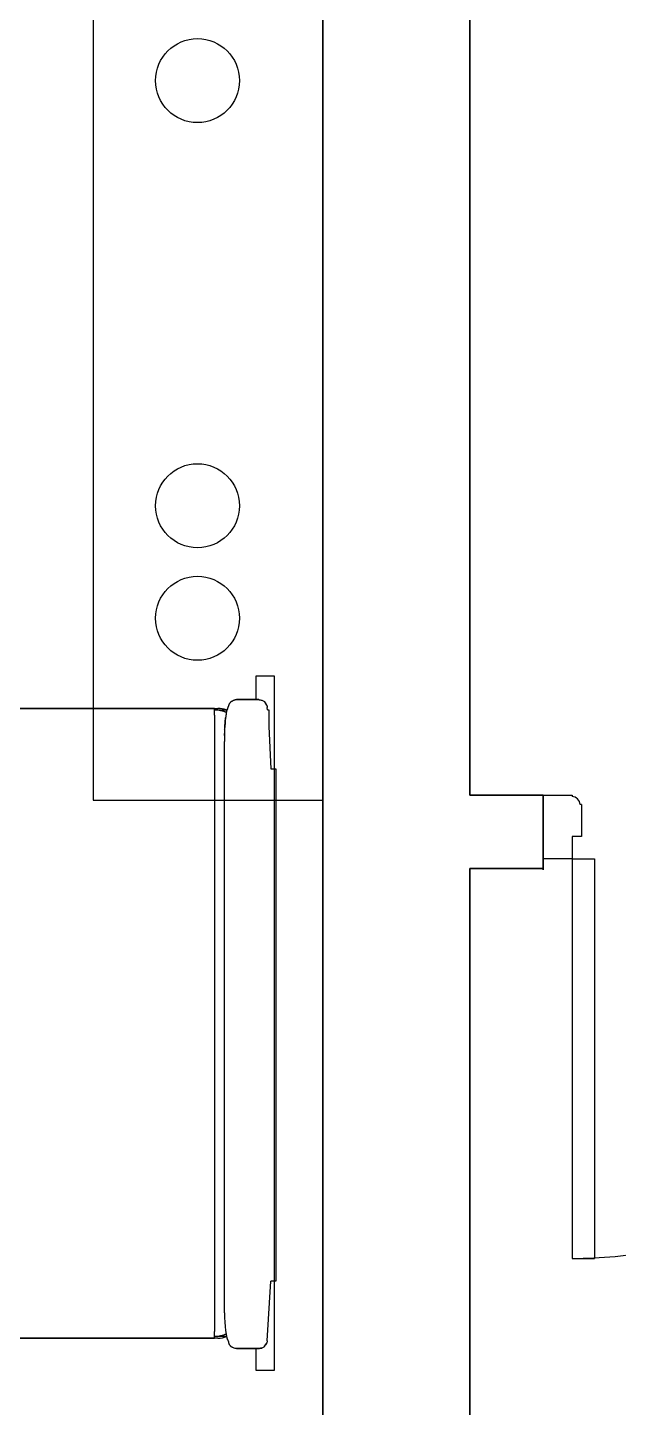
# Model space of a CAD drawing. Extents: x 2733443 to 3206532, y -1516114 to -1264405.
# Drawn here: x 3024201 to 3025126, y -1501206 to -1499048 of the extents above; entities that cross this region are included whole.
import ezdxf

# ---------------------------------------------------------------- set-up
doc = ezdxf.new("R2010")
doc.units = 0
doc.header["$MEASUREMENT"] = 0
doc.linetypes.add('1', pattern=[0, 0, 0])
doc.layers.get('0').update_dxf_attribs({"color": 250, "linetype": '1'})
doc.layers.add('DOOR', color=40, linetype='Continuous')
doc.layers.add('furniture', color=33, linetype='Continuous')
doc.layers.add('WALL', color=7, linetype='1', lineweight=35)

# ---------------------------------------------------------------- blocks, each defined once
blk = doc.blocks.new('750')
at = {"layer": 'DOOR'}
for p, q in [((-50, 705), (-47.5, 705)), ((-35, 690), (-35, 692.5)), ((50, 45), (50, 80)), ((50, 80), (675, 80)), ((675, 45), (675, 80)), ((-50, 45), (-47.5, 45)), ((-35, 60), (-35, 57.5)), ((50, 45), (675, 45))]:
    blk.add_line(p, q, dxfattribs=at)
for points in [[(15, 690), (15, 705), (50, 705), (50, 750), (-50, 750), (-50, 705)], [(-35, 690), (15, 690)], [(15, 60), (15, 45), (50, 45), (50, 0), (-50, 0), (-50, 45)], [(-35, 60), (15, 60)]]:
    blk.add_lwpolyline(points, dxfattribs=at)
for centre, start, end in [((-35, 705), 180, 270), ((-35, 45), 90, 180)]:
    blk.add_arc(centre, 12.5, start, end, dxfattribs=at)
at = {"layer": 'DOOR', "color": 145}
blk.add_arc((15, 45), 660, 0, 90, dxfattribs=at)
blk = doc.blocks.new('EQUIPMENT')
at = {"layer": 'furniture', "lineweight": -3}
for p, q in [((-7289.9, 3446.8), (-7289.9, 1906.8)), ((-7289.9, 1906.8), (-6929.9, 1906.8))]:
    blk.add_line(p, q, dxfattribs=at)
at = {"layer": 'furniture'}
for p, q in [((-7034.9, 2100.8), (-7034.9, 2064.2)), ((-7006, 2100.8), (-7034.9, 2100.8)), ((-7006, 1015.4), (-7006, 2100.8)), ((-8908.5, 2050.6), (-7094.4, 2050.6)), ((-7784.2, 2051.1), (-7099.7, 2051.1)), ((-7099.7, 2040.2), (-7099.7, 2051.1)), ((-7077.4, 2055.9), (-7079.4, 2050.2)), ((-7021.8, 2061.1), (-7019.8, 2058.7)), ((-7017.9, 2055.6), (-7019.8, 2058.7)), ((-7019, 2057.7), (-7019.4, 2058.1)), ((-7016.9, 2048.4), (-7017.2, 2052)), ((-7099.2, 2048.4), (-7099.7, 2048.4)), ((-7099.7, 2040.2), (-7099.7, 1075.8)), ((-7099.2, 2048.4), (-7080.1, 2048.4)), ((-7079.4, 2050.2), (-7080.5, 2047.4)), ((-7016.9, 2048.4), (-7014.7, 2048.4)), ((-7014.7, 2048.4), (-7014.7, 2022.1)), ((-7083.9, 2018), (-7084.1, 2010.6)), ((-7083.7, 2017.1), (-7083.9, 2018)), ((-7014.7, 2022.1), (-7011.5, 1955.9)), ((-7084.2, 1105), (-7084.3, 1998.8)), ((-7011.5, 1955.9), (-7003.9, 1955.9)), ((-7003.9, 1955.9), (-7003.9, 1154.7)), ((-7017.2, 1061.3), (-7011.5, 1154.7)), ((-7003.9, 1154.7), (-7011.5, 1154.7)), ((-7094.4, 1065.4), (-8908.5, 1065.4)), ((-7099.7, 1064.9), (-7784.2, 1064.9)), ((-7099.7, 1064.9), (-7099.7, 1075.8)), ((-7099.7, 1068.1), (-7099.4, 1068.1)), ((-7080.9, 1068.1), (-7099.4, 1068.1)), ((-7080.5, 1065.9), (-7078.1, 1059.9)), ((-7079.4, 1063.1), (-7079.7, 1064.6)), ((-7078.1, 1059.9), (-7077.7, 1059.2)), ((-7021.5, 1052.7), (-7017.9, 1057.7)), ((-7036.6, 1049.2), (-7037.1, 1049.2)), ((-7034.9, 1049.2), (-7034.9, 1015.4)), ((-7021.5, 1052.7), (-7021.8, 1052.2)), ((-7019, 1055.6), (-7018.6, 1056.7)), ((-7034.9, 1015.4), (-7006, 1015.4))]:
    blk.add_line(p, q, dxfattribs=at)
at = {"layer": 'furniture', "flags": 128}
for points in [[(-7077.4, 2055.9), (-7077.1, 2056.5), (-7076.8, 2057.1), (-7076.5, 2057.7), (-7076.2, 2058.2)], [(-7074.5, 2060.3), (-7074.9, 2059.8), (-7075.4, 2059.3), (-7075.8, 2058.8), (-7076.2, 2058.2)], [(-7076.2, 2058.2), (-7075.8, 2058.8), (-7075.4, 2059.3), (-7074.9, 2059.8), (-7074.5, 2060.3)], [(-7074.5, 2060.3), (-7074, 2060.8), (-7073.5, 2061.2), (-7073, 2061.6), (-7072.4, 2062)], [(-7072.4, 2062), (-7071.9, 2062.3), (-7071.3, 2062.6), (-7070.7, 2062.9), (-7070.1, 2063.2)], [(-7070.1, 2063.2), (-7069.5, 2063.4), (-7068.9, 2063.6), (-7068.3, 2063.8), (-7067.7, 2063.9)], [(-7065.3, 2064.2), (-7065.9, 2064.1), (-7066.5, 2064), (-7067.1, 2064), (-7067.7, 2063.9)], [(-7055.4, 2064.2), (-7057.9, 2064.2), (-7060.3, 2064.2), (-7062.8, 2064.2), (-7065.3, 2064.2)], [(-7065.3, 2064.2), (-7061.6, 2064.2), (-7057.9, 2064.2), (-7055.4, 2064.2)], [(-7055.4, 2064.2), (-7057.3, 2064.2), (-7060.8, 2064.2), (-7064.2, 2064.2)], [(-7052.3, 2064.2), (-7052.9, 2064.2), (-7054.1, 2064.2), (-7055.4, 2064.2)], [(-7055.4, 2064.2), (-7054.1, 2064.2), (-7052.9, 2064.2), (-7052.3, 2064.2)], [(-7052.3, 2064.2), (-7048.9, 2064.2), (-7045.5, 2064.2), (-7042.1, 2064.2), (-7038.7, 2064.2)], [(-7038.7, 2064.2), (-7042.1, 2064.2), (-7045.5, 2064.2), (-7048.9, 2064.2), (-7052.3, 2064.2)], [(-7052.3, 2064.2), (-7050.8, 2064.2), (-7049.2, 2064.2), (-7048.9, 2064.2)], [(-7048.9, 2064.2), (-7049.2, 2064.2), (-7050.8, 2064.2), (-7052.3, 2064.2)], [(-7030.4, 2064.2), (-7032.5, 2064.2), (-7034.6, 2064.2), (-7036.6, 2064.2), (-7038.7, 2064.2)], [(-7038.7, 2064.2), (-7036.6, 2064.2), (-7034.6, 2064.2), (-7032.5, 2064.2), (-7030.4, 2064.2)], [(-7030.4, 2064.2), (-7029.8, 2064.1), (-7029.3, 2064.1), (-7028.7, 2064), (-7028.1, 2064)], [(-7028.1, 2064), (-7026.9, 2063.6), (-7025.8, 2063.4)], [(-7025.8, 2063.4), (-7024.8, 2062.8), (-7023.8, 2062.3), (-7022.8, 2061.7), (-7021.8, 2061.1)], [(-7018.2, 2056.2), (-7018.5, 2056.7), (-7018.7, 2057.2), (-7019, 2057.7)], [(-7017.9, 2055.6), (-7017.7, 2054.7), (-7017.5, 2053.8), (-7017.4, 2052.9), (-7017.2, 2052)], [(-7084.2, 2008.3), (-7083.8, 2015.2), (-7083.4, 2022), (-7083, 2028.9), (-7082.5, 2035.8)], [(-7082.5, 2035.8), (-7082.9, 2031.3), (-7083.2, 2026.9), (-7083.5, 2022.5), (-7083.9, 2018)], [(-7081.6, 2042.6), (-7081.8, 2040.9), (-7082.1, 2039.2), (-7082.3, 2037.5), (-7082.5, 2035.8)], [(-7080.5, 2047.4), (-7080.8, 2046.2), (-7081.1, 2045), (-7081.3, 2043.8), (-7081.6, 2042.6)], [(-7079.4, 2050.2), (-7079.7, 2049.5), (-7080, 2048.8), (-7080.2, 2048.1), (-7080.5, 2047.4)], [(-7083.9, 2018), (-7084, 2013.2), (-7084.1, 2008.4), (-7084.2, 2003.6), (-7084.3, 1998.8)], [(-7084.2, 1105), (-7084.1, 1102.6), (-7084, 1100.2), (-7084, 1097.7), (-7083.9, 1095.3)], [(-7083.9, 1095.3), (-7083.7, 1093), (-7083.6, 1090.6), (-7083.5, 1088.3), (-7083.3, 1085.9)], [(-7083.3, 1085.9), (-7083.1, 1083.8), (-7082.9, 1081.8), (-7082.7, 1079.7), (-7082.5, 1077.6)], [(-7082.5, 1077.6), (-7082, 1074.7), (-7081.5, 1071.8), (-7081, 1068.8), (-7080.5, 1065.9)], [(-7077.4, 1057.4), (-7077.6, 1058.7), (-7077.8, 1059.4)], [(-7017.2, 1061.3), (-7017.4, 1060.4), (-7017.5, 1059.5), (-7017.7, 1058.6), (-7017.9, 1057.7)], [(-7076.2, 1055.1), (-7076.5, 1055.7), (-7076.8, 1056.3), (-7077.1, 1056.9), (-7077.4, 1057.4)], [(-7074.5, 1053), (-7074.9, 1053.5), (-7075.4, 1054.1), (-7075.8, 1054.6), (-7076.2, 1055.1)], [(-7072.4, 1051.3), (-7073, 1051.7), (-7073.5, 1052.2), (-7074, 1052.6), (-7074.5, 1053)], [(-7074.5, 1053), (-7074, 1052.6), (-7073.5, 1052.2), (-7073, 1051.7), (-7072.4, 1051.3)], [(-7067.7, 1049.4), (-7068.9, 1049.9), (-7070.1, 1050.4), (-7071.3, 1050.8), (-7072.4, 1051.3)], [(-7065.3, 1049.2), (-7065.9, 1049.2), (-7066.5, 1049.3), (-7067.1, 1049.4), (-7067.7, 1049.4)], [(-7055.4, 1049.2), (-7057.9, 1049.2), (-7060.3, 1049.2), (-7062.8, 1049.2), (-7065.3, 1049.2)], [(-7065.3, 1049.2), (-7062.8, 1049.2), (-7060.3, 1049.2), (-7057.9, 1049.2), (-7055.4, 1049.2)], [(-7055.4, 1049.2), (-7054.1, 1049.2), (-7052.9, 1049.2), (-7052.3, 1049.2)], [(-7052.3, 1049.2), (-7052.9, 1049.2), (-7054.1, 1049.2), (-7055.4, 1049.2)], [(-7038.7, 1049.2), (-7042.1, 1049.2), (-7045.5, 1049.2), (-7048.9, 1049.2), (-7052.3, 1049.2)], [(-7048.9, 1049.2), (-7049.2, 1049.2), (-7050.8, 1049.2), (-7052.3, 1049.2)], [(-7052.3, 1049.2), (-7048.9, 1049.2), (-7045.5, 1049.2), (-7042.1, 1049.2), (-7038.7, 1049.2)], [(-7052.3, 1049.2), (-7050.8, 1049.2), (-7049.2, 1049.2), (-7048.9, 1049.2)], [(-7038.7, 1049.2), (-7036.6, 1049.2), (-7034.6, 1049.2), (-7032.5, 1049.2), (-7030.4, 1049.2)], [(-7030.4, 1049.2), (-7032.5, 1049.2), (-7034.6, 1049.2), (-7036.6, 1049.2), (-7038.7, 1049.2)], [(-7030.2, 1049.2), (-7030.2, 1049.2), (-7030.3, 1049.2), (-7030.4, 1049.2)], [(-7025.8, 1050), (-7026.9, 1049.8), (-7028, 1049.6), (-7029.1, 1049.4), (-7030.2, 1049.2)], [(-7030.2, 1049.2), (-7029.1, 1049.4), (-7028, 1049.6), (-7026.9, 1049.8), (-7025.8, 1050)], [(-7021.8, 1052.2), (-7022.8, 1051.6), (-7023.8, 1051.1), (-7024.8, 1050.5), (-7025.8, 1050)], [(-7021.5, 1052.7), (-7021.2, 1053.1), (-7020.4, 1053.9), (-7019.7, 1054.8), (-7019, 1055.6)]]:
    blk.add_lwpolyline(points, dxfattribs=at)
at = {"layer": 'furniture', "color": 9, "lineweight": -3, "true_color": 0xc7c8ca}
for centre in [(-7126.5, 3032.5), (-7126.5, 2367.5)]:
    blk.add_circle(centre, 65.7, dxfattribs=at)
at = {"layer": 'furniture', "color": 3, "lineweight": -3}
blk.add_circle((-7126.5, 2191.5), 65.7, dxfattribs=at)
at = {"layer": 'furniture'}
for centre, start, end in [((-7094.4, 2012.5), 70.265, 90), ((-7094.4, 1103.5), 270, 290.8391)]:
    blk.add_arc(centre, 38.1, start, end, dxfattribs=at)
at = {"layer": 'furniture', "extrusion": (0, 0, -1)}
for centre, major_axis, start_param, end_param in [((-7099.8, 2005.5), (0, -42.9), 3.142715, 3.589242), ((-7099.2, 2005.5), (0, -42.9), 3.141593, 3.57679), ((-7099.9, 1111.6), (0, -43.6), 5.848228, 6.278177), ((-7099.4, 1111.6), (0, 43.6), 2.719018, 3.141593)]:
    blk.add_ellipse(centre, major_axis=major_axis, ratio=0.999962, start_param=start_param, end_param=end_param, dxfattribs=at)

msp = doc.modelspace()

# ---------------------------------------------------------------- linework, layer by layer
at = {"layer": 'WALL'}
for p, q in [((3024663.265, -1498483.4359), (3024663.265, -1501933.4359)), ((3024893.265, -1498483.4359), (3024893.265, -1500248.4359)), ((3025008.265, -1500248.4359), (3024893.265, -1500248.4359)), ((3025008.265, -1500250.2664), (3025008.265, -1500365.2664)), ((3024893.265, -1500363.4359), (3024893.265, -1501933.4359)), ((3025008.265, -1500363.4359), (3024893.265, -1500363.4359))]:
    msp.add_line(p, q, dxfattribs=at)

# ---------------------------------------------------------------- block references
at = {"color": 240, "true_color": 0xed1f24}
msp.add_blockref('EQUIPMENT', (3031593.1809, -1502163.4359), dxfattribs=at)
at = {"layer": 'DOOR', "rotation": 270}
msp.add_blockref('750', (3025008.265, -1500298.4359), dxfattribs=at)

doc.saveas('drawing.dxf')
